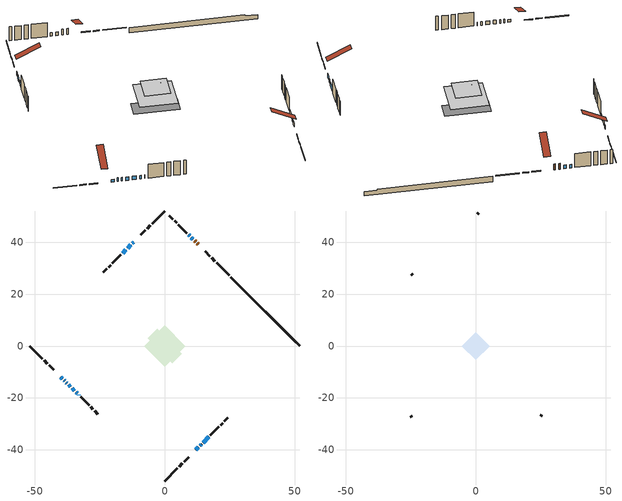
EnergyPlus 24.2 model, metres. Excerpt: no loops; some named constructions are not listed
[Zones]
conditioned space
 floor adiabatic (AdiabaticFloorConstruction): -7.98,0 0,7.98 7.98,0 0,-7.98 z3.05
 floor foundation (Slab1 construction): -6.63,2.96 -2.96,6.63 6.63,-2.96 2.96,-6.63 z-1.3
 wall outside (RimJoist1 construction): 0,-51.93 4.84,-47.1 / -51.93,0 -47.1,-4.84 / 0,51.93 -4.84,47.1 / 24.76,27.17 19.93,32 z0.61:0.91
 wall outside (RimJoist2 construction): 5.49,-46.44 6.77,-45.16 / -46.44,-5.49 -45.16,-6.77 / -5.49,46.44 -6.77,45.16 / 19.27,32.66 17.99,33.94 z0.61:0.91
 wall outside (RimJoist3 construction): 7.43,-44.5 9.21,-42.72 / -44.5,-7.43 -42.72,-9.21 / -7.43,44.5 -9.21,42.72 / 17.34,34.6 15.56,36.37 z0.61:0.91
 wall outside (AdiabaticWallConstruction 1): 12.83,39.1 12.5,39.43 / 11.84,40.09 11.48,40.45 z0.61:2.64
 wall outside (AdiabaticWallConstruction): -11.93,40 -12.41,39.52 / 10.83,41.1 10.23,41.7 / -38.73,-13.2 -38.54,-13.39 / -14.95,36.99 -16.25,35.68 / -37.89,-14.04 -37.67,-14.26 / 9.58,42.35 9.15,42.79 / -37.02,-14.92 -36.3,-15.63 / -35.65,-16.28 -34.78,-17.15 / 13.59,-38.34 14.14,-37.79 / -34.13,-17.8 -33.75,-18.18 / -33.09,-18.84 -33.02,-18.91 / 14.79,-37.14 16.93,-35 z0.61:1.83; -13.07,38.86 -14.29,37.64 z0.61:2.03; -40,-11.93 -39.39,-12.54 z0.61:1.47; 11.93,-40 12.94,-38.99 z0.61:1.93
 wall outside (Wall1 construction): 17.59,-34.34 20.83,-31.1 / -32.36,-19.57 -29.12,-22.81 / -16.9,35.03 -20.14,31.79 / 8.49,43.44 5.25,46.68 z0.61:5.49
 wall outside (Wall2 construction): 21.48,-30.45 22.28,-29.66 / -28.47,-23.46 -27.68,-24.26 / -20.8,31.13 -21.59,30.34 / 4.59,47.34 3.8,48.13 z0.61:5.49
 wall outside (Wall3 construction): 22.93,-29 24.26,-27.67 / -27.02,-24.91 -25.69,-26.24 / -22.25,29.68 -23.57,28.36 / 3.14,48.79 1.82,50.11 z0.61:5.49
 wall foundation (FoundationWall1 construction): 25.42,26.51,-1.3 25.42,26.51,0.61 49.28,2.65,0.61 49.28,2.65,0.23 51.93,0,0.23 51.93,0,-1.3
 window (WindowConstruction 10): -11.93,40 -12.41,39.52 z0.61:1.83
 window (WindowConstruction 6): 10.83,41.1 10.23,41.7 z0.61:1.83
 window (WindowConstruction 7): -13.07,38.86 -14.29,37.64 z0.61:2.03
 window (WindowConstruction 8): -40,-11.93 -39.39,-12.54 z0.61:1.47
 window (WindowConstruction 9): 11.93,-40 12.94,-39 z0.61:1.93
 window (WindowConstruction 12): -38.73,-13.2 -38.54,-13.39 z0.61:1.83
 window (WindowConstruction): -14.95,36.99 -16.25,35.68 z0.61:1.83
 window (WindowConstruction 13): -37.89,-14.04 -37.67,-14.26 z0.61:1.83
 window (WindowConstruction 14): 9.58,42.35 9.15,42.78 z0.61:1.83
 window (WindowConstruction 1): -37.01,-14.92 -36.3,-15.63 z0.61:1.83
 window (WindowConstruction 2): -35.65,-16.29 -34.78,-17.15 z0.61:1.83
 window (WindowConstruction 3): 13.59,-38.34 14.14,-37.79 z0.61:1.83
 window (WindowConstruction 11): -34.13,-17.81 -33.75,-18.18 z0.61:1.83
 window (WindowConstruction 4): -33.09,-18.84 -33.02,-18.91 z0.61:1.83
 window (WindowConstruction 5): 14.79,-37.14 16.93,-35 z0.61:1.83
 door (Door): 12.83,39.1 12.5,39.43 z0.61:2.64
 door (Door 1): 11.84,40.09 11.48,40.45 z0.61:2.64
 ceiling adiabatic (AdiabaticFloorConstruction): 0,-7.98 7.98,0 0,7.98 -7.98,0 z3.05
 roof outside (Roof1 construction): 0,2.59 -2.59,0 0,-2.59 2.59,0 z5.49
attic - vented
 floor to conditioned space (Floor1 construction Reversed): -5.33,0 0,5.33 5.33,0 0,-5.33 z5.49
 wall outside (Wall6 construction): 24.91,-27.02 25.42,-26.51 / -25.04,-26.9 -24.53,-27.4 / -24.23,27.7 -24.74,27.19 / 1.16,50.77 0.66,51.27 z0.61:5.49
 roof outside (Roof2 construction): 11.27,-40.66,5.49 6.23,-35.61,9.05 4.82,-37.02,9.05 9.86,-42.07,5.49; -40.66,-11.27,5.49 -35.61,-6.23,9.05 -37.02,-4.82,9.05 -42.07,-9.86,5.49; -11.27,40.66,5.49 -6.23,35.61,9.05 -4.82,37.02,9.05 -9.86,42.07,5.49; 13.49,38.44,5.49 8.45,33.4,9.05 9.86,31.99,9.05 14.9,37.03,5.49
[Material] Roughness=Rough; Thermal Absorptance=0.9
Name | Thickness {m} | Conductivity {W/m-K} | Density {kg/m3} | Specific Heat {J/kg-K} | Solar Absorptance | Visible Absorptance
ceiling stud and cavity | 0.0889 | 7.21176 | 20.9862 | 1087.66 | 0.7 | 0.7
gypsum board 1 | 0.00254 | 0.160291 | 801 | 837.4 | 0.6 | 0.6
[Construction]
Floor1 construction: ceiling stud and cavity, gypsum board 1
[EnergyManagementSystem:Program]
unmet_hours_program: Set htg_unmet_hours = 0; Set clg_unmet_hours = 0; Set unit_htg_unmet_hours = 0; If ((DayOfYear >= 1) && (DayOfYear <= 365)); Set unit_htg_unmet_hours = unit_htg_unmet_hours + conditioned_space_htg_unmet_s; If unit_htg_unmet_hours > htg_unmet_hours; Set htg_unmet_hours = unit_htg_unmet_hours; EndIf; EndIf
water_heater_EC_adj: If WarmupFlag == 0; Set dhw_e_cons = water_heater_energy + water_heater_on_cycle_parasitic + water_heater_off_cycle_parasitic; Set water_heater_ec_adj_act = 0.0 * dhw_e_cons / 1; EndIf
[EnergyManagementSystem:ProgramCallingManager]
component_loads_program_calling_manager: EndOfZoneTimestepAfterZoneReporting; component_loads_program
fridge_schedule_program_calling_manager: BeginZoneTimestepAfterInitHeatBalance; fridge_schedule_program
infil_program_calling_manager: BeginZoneTimestepAfterInitHeatBalance; infil_program
natural_vent_program_calling_manager: BeginZoneTimestepAfterInitHeatBalance; natural_vent_program
total_airflows_program_calling_manager: EndOfZoneTimestepAfterZoneReporting; total_airflows_program
total_loads_program_calling_manager: EndOfZoneTimestepAfterZoneReporting; total_loads_program
unit_heater_supply_fan_disaggregate_program_calling_manager: EndOfSystemTimestepBeforeHVACReporting; unit_heater_supply_fan_disaggregate_program
unmet_hours_program_calling_manager: EndOfZoneTimestepBeforeZoneReporting; unmet_hours_program
water_heater_EC_adj_ProgramManager: EndOfSystemTimestepBeforeHVACReporting; water_heater_EC_adj
[EnergyManagementSystem:OutputVariable] Type of Data in Variable=Summed
Name | EMS Variable | Update Frequency | EMS Program or Subroutine | Units
unit heater supply fan disaggregate htg primary | unit_heater_supply_fan_primary_htg | SystemTimestep | unit_heater_supply_fan_disaggregate_program | J
loads_htg_tot_peakload_outvar; loads_htg_tot_annual_outvar; Energy Management System Output Variable 1; Energy Management System Output Variable 45 | loads_htg_tot | ZoneTimestep | total_loads_program | J
loads_clg_tot_peakload_outvar; loads_clg_tot_annual_outvar; Energy Management System Output Variable 2; Energy Management System Output Variable 46 | loads_clg_tot | ZoneTimestep | total_loads_program | J
htg_unmet_hours_annual_outvar; Energy Management System Output Variable 3 | htg_unmet_hours | ZoneTimestep | unmet_hours_program | hr
clg_unmet_hours_annual_outvar; Energy Management System Output Variable 4 | clg_unmet_hours | ZoneTimestep | unmet_hours_program | hr
loads_htg_roofs_annual_outvar; Energy Management System Output Variable 5 | loads_htg_roofs | ZoneTimestep | component_loads_program | J
loads_htg_ceilings_annual_outvar; Energy Management System Output Variable 6 | loads_htg_ceilings | ZoneTimestep | component_loads_program | J
loads_htg_walls_annual_outvar; Energy Management System Output Variable 7 | loads_htg_walls | ZoneTimestep | component_loads_program | J
loads_htg_rim_joists_annual_outvar; Energy Management System Output Variable 8 | loads_htg_rim_joists | ZoneTimestep | component_loads_program | J
loads_htg_foundation_walls_annual_outvar; Energy Management System Output Variable 9 | loads_htg_foundation_walls | ZoneTimestep | component_loads_program | J
loads_htg_doors_annual_outvar; Energy Management System Output Variable 10 | loads_htg_doors | ZoneTimestep | component_loads_program | J
loads_htg_windows_conduction_annual_outvar; Energy Management System Output Variable 11 | loads_htg_windows_conduction | ZoneTimestep | component_loads_program | J
loads_htg_windows_solar_annual_outvar; Energy Management System Output Variable 12 | loads_htg_windows_solar | ZoneTimestep | component_loads_program | J
loads_htg_skylights_conduction_annual_outvar; Energy Management System Output Variable 13 | loads_htg_skylights_conduction | ZoneTimestep | component_loads_program | J
loads_htg_skylights_solar_annual_outvar; Energy Management System Output Variable 14 | loads_htg_skylights_solar | ZoneTimestep | component_loads_program | J
loads_htg_floors_annual_outvar; Energy Management System Output Variable 15 | loads_htg_floors | ZoneTimestep | component_loads_program | J
loads_htg_slabs_annual_outvar; Energy Management System Output Variable 16 | loads_htg_slabs | ZoneTimestep | component_loads_program | J
loads_htg_internal_mass_annual_outvar; Energy Management System Output Variable 17 | loads_htg_internal_mass | ZoneTimestep | component_loads_program | J
loads_htg_infil_annual_outvar; Energy Management System Output Variable 18 | loads_htg_infil | ZoneTimestep | component_loads_program | J
loads_htg_natvent_annual_outvar; Energy Management System Output Variable 19 | loads_htg_natvent | ZoneTimestep | component_loads_program | J
loads_htg_mechvent_annual_outvar; Energy Management System Output Variable 20 | loads_htg_mechvent | ZoneTimestep | component_loads_program | J
loads_htg_whf_annual_outvar; Energy Management System Output Variable 21 | loads_htg_whf | ZoneTimestep | component_loads_program | J
loads_htg_ducts_annual_outvar; Energy Management System Output Variable 22 | loads_htg_ducts | ZoneTimestep | component_loads_program | J
loads_htg_intgains_annual_outvar; Energy Management System Output Variable 23 | loads_htg_intgains | ZoneTimestep | component_loads_program | J
loads_htg_lighting_annual_outvar; Energy Management System Output Variable 24 | loads_htg_lighting | ZoneTimestep | component_loads_program | J
loads_clg_roofs_annual_outvar; Energy Management System Output Variable 25 | loads_clg_roofs | ZoneTimestep | component_loads_program | J
loads_clg_ceilings_annual_outvar; Energy Management System Output Variable 26 | loads_clg_ceilings | ZoneTimestep | component_loads_program | J
loads_clg_walls_annual_outvar; Energy Management System Output Variable 27 | loads_clg_walls | ZoneTimestep | component_loads_program | J
loads_clg_rim_joists_annual_outvar; Energy Management System Output Variable 28 | loads_clg_rim_joists | ZoneTimestep | component_loads_program | J
loads_clg_foundation_walls_annual_outvar; Energy Management System Output Variable 29 | loads_clg_foundation_walls | ZoneTimestep | component_loads_program | J
loads_clg_doors_annual_outvar; Energy Management System Output Variable 30 | loads_clg_doors | ZoneTimestep | component_loads_program | J
loads_clg_windows_conduction_annual_outvar; Energy Management System Output Variable 31 | loads_clg_windows_conduction | ZoneTimestep | component_loads_program | J
loads_clg_windows_solar_annual_outvar; Energy Management System Output Variable 32 | loads_clg_windows_solar | ZoneTimestep | component_loads_program | J
loads_clg_skylights_conduction_annual_outvar; Energy Management System Output Variable 33 | loads_clg_skylights_conduction | ZoneTimestep | component_loads_program | J
loads_clg_skylights_solar_annual_outvar; Energy Management System Output Variable 34 | loads_clg_skylights_solar | ZoneTimestep | component_loads_program | J
loads_clg_floors_annual_outvar; Energy Management System Output Variable 35 | loads_clg_floors | ZoneTimestep | component_loads_program | J
loads_clg_slabs_annual_outvar; Energy Management System Output Variable 36 | loads_clg_slabs | ZoneTimestep | component_loads_program | J
loads_clg_internal_mass_annual_outvar; Energy Management System Output Variable 37 | loads_clg_internal_mass | ZoneTimestep | component_loads_program | J
loads_clg_infil_annual_outvar; Energy Management System Output Variable 38 | loads_clg_infil | ZoneTimestep | component_loads_program | J
loads_clg_natvent_annual_outvar; Energy Management System Output Variable 39 | loads_clg_natvent | ZoneTimestep | component_loads_program | J
loads_clg_mechvent_annual_outvar; Energy Management System Output Variable 40 | loads_clg_mechvent | ZoneTimestep | component_loads_program | J
loads_clg_whf_annual_outvar; Energy Management System Output Variable 41 | loads_clg_whf | ZoneTimestep | component_loads_program | J
loads_clg_ducts_annual_outvar; Energy Management System Output Variable 42 | loads_clg_ducts | ZoneTimestep | component_loads_program | J
loads_clg_intgains_annual_outvar; Energy Management System Output Variable 43 | loads_clg_intgains | ZoneTimestep | component_loads_program | J
loads_clg_lighting_annual_outvar; Energy Management System Output Variable 44 | loads_clg_lighting | ZoneTimestep | component_loads_program | J
[Schedule:Day:Interval]
interior lighting schedule day: No, 01:00, 0.108182, 04:00, 0.0901515, 05:00, 0.0991667, 06:00, 0.162273, 07:00, 0.270455, 08:00, 0.342576, 10:00, 0.369621, 11:00, 0.351591, 12:00, 0.333561, 13:00, 0.324545, 14:00, 0.31553, 15:00, 0.333561, 16:00, 0.369621, 17:00, 0.450758, 18:00, 0.585985, 19:00, 0.775303, 20:00, 0.955606, 21:00, 0.991667, 22:00, 0.712197, 23:00, 0.360606, 24:00, 0.162273
interior lighting schedule day 1: No, 01:00, 0.100909, 04:00, 0.0840909, 05:00, 0.0925, 06:00, 0.151364, 07:00, 0.252273, 08:00, 0.319545, 10:00, 0.344773, 11:00, 0.327955, 12:00, 0.311136, 13:00, 0.302727, 14:00, 0.294318, 15:00, 0.311136, 16:00, 0.344773, 17:00, 0.420455, 18:00, 0.546591, 19:00, 0.723182, 20:00, 0.891364, 21:00, 0.925, 22:00, 0.664318, 23:00, 0.336364, 24:00, 0.151364
interior lighting schedule day 2: No, 01:00, 0.0927273, 04:00, 0.0772727, 05:00, 0.085, 06:00, 0.139091, 07:00, 0.231818, 08:00, 0.293636, 10:00, 0.316818, 11:00, 0.301364, 12:00, 0.285909, 13:00, 0.278182, 14:00, 0.270455, 15:00, 0.285909, 16:00, 0.316818, 17:00, 0.386364, 18:00, 0.502273, 19:00, 0.664545, 20:00, 0.819091, 21:00, 0.85, 22:00, 0.610455, 23:00, 0.309091, 24:00, 0.139091
interior lighting schedule day 3: No, 01:00, 0.0845455, 04:00, 0.0704545, 05:00, 0.0775, 06:00, 0.126818, 07:00, 0.211364, 08:00, 0.267727, 10:00, 0.288864, 11:00, 0.274773, 12:00, 0.260682, 13:00, 0.253636, 14:00, 0.246591, 15:00, 0.260682, 16:00, 0.288864, 17:00, 0.352273, 18:00, 0.457955, 19:00, 0.605909, 20:00, 0.746818, 21:00, 0.775, 22:00, 0.556591, 23:00, 0.281818, 24:00, 0.126818
interior lighting schedule day 4: No, 01:00, 0.0763636, 04:00, 0.0636364, 05:00, 0.07, 06:00, 0.114545, 07:00, 0.190909, 08:00, 0.241818, 10:00, 0.260909, 11:00, 0.248182, 12:00, 0.235455, 13:00, 0.229091, 14:00, 0.222727, 15:00, 0.235455, 16:00, 0.260909, 17:00, 0.318182, 18:00, 0.413636, 19:00, 0.547273, 20:00, 0.674545, 21:00, 0.7, 22:00, 0.502727, 23:00, 0.254545, 24:00, 0.114545
interior lighting schedule day 5: No, 01:00, 0.0727273, 04:00, 0.0606061, 05:00, 0.0666667, 06:00, 0.109091, 07:00, 0.181818, 08:00, 0.230303, 10:00, 0.248485, 11:00, 0.236364, 12:00, 0.224242, 13:00, 0.218182, 14:00, 0.212121, 15:00, 0.224242, 16:00, 0.248485, 17:00, 0.30303, 18:00, 0.393939, 19:00, 0.521212, 20:00, 0.642424, 21:00, 0.666667, 22:00, 0.478788, 23:00, 0.242424, 24:00, 0.109091
interior lighting schedule day 6: No, 01:00, 0.0745455, 04:00, 0.0621212, 05:00, 0.0683333, 06:00, 0.111818, 07:00, 0.186364, 08:00, 0.236061, 10:00, 0.254697, 11:00, 0.242273, 12:00, 0.229848, 13:00, 0.223636, 14:00, 0.217424, 15:00, 0.229848, 16:00, 0.254697, 17:00, 0.310606, 18:00, 0.403788, 19:00, 0.534242, 20:00, 0.658485, 21:00, 0.683333, 22:00, 0.490758, 23:00, 0.248485, 24:00, 0.111818
interior lighting schedule day 7: No, 01:00, 0.08, 04:00, 0.0666667, 05:00, 0.0733333, 06:00, 0.12, 07:00, 0.2, 08:00, 0.253333, 10:00, 0.273333, 11:00, 0.26, 12:00, 0.246667, 13:00, 0.24, 14:00, 0.233333, 15:00, 0.246667, 16:00, 0.273333, 17:00, 0.333333, 18:00, 0.433333, 19:00, 0.573333, 20:00, 0.706667, 21:00, 0.733333, 22:00, 0.526667, 23:00, 0.266667, 24:00, 0.12
interior lighting schedule day 8: No, 01:00, 0.0890909, 04:00, 0.0742424, 05:00, 0.0816667, 06:00, 0.133636, 07:00, 0.222727, 08:00, 0.282121, 10:00, 0.304394, 11:00, 0.289545, 12:00, 0.274697, 13:00, 0.267273, 14:00, 0.259848, 15:00, 0.274697, 16:00, 0.304394, 17:00, 0.371212, 18:00, 0.482576, 19:00, 0.638485, 20:00, 0.78697, 21:00, 0.816667, 22:00, 0.586515, 23:00, 0.29697, 24:00, 0.133636
interior lighting schedule day 9: No, 01:00, 0.0972727, 04:00, 0.0810606, 05:00, 0.0891667, 06:00, 0.145909, 07:00, 0.243182, 08:00, 0.30803, 10:00, 0.332348, 11:00, 0.316136, 12:00, 0.299924, 13:00, 0.291818, 14:00, 0.283712, 15:00, 0.299924, 16:00, 0.332348, 17:00, 0.405303, 18:00, 0.526894, 19:00, 0.697121, 20:00, 0.859242, 21:00, 0.891667, 22:00, 0.640379, 23:00, 0.324242, 24:00, 0.145909
interior lighting schedule day 10: No, 01:00, 0.105455, 04:00, 0.0878788, 05:00, 0.0966667, 06:00, 0.158182, 07:00, 0.263636, 08:00, 0.333939, 10:00, 0.360303, 11:00, 0.342727, 12:00, 0.325152, 13:00, 0.316364, 14:00, 0.307576, 15:00, 0.325152, 16:00, 0.360303, 17:00, 0.439394, 18:00, 0.571212, 19:00, 0.755758, 20:00, 0.931515, 21:00, 0.966667, 22:00, 0.694242, 23:00, 0.351515, 24:00, 0.158182
interior lighting schedule day 11: No, 01:00, 0.109091, 04:00, 0.0909091, 05:00, 0.1, 06:00, 0.163636, 07:00, 0.272727, 08:00, 0.345455, 10:00, 0.372727, 11:00, 0.354545, 12:00, 0.336364, 13:00, 0.327273, 14:00, 0.318182, 15:00, 0.336364, 16:00, 0.372727, 17:00, 0.454545, 18:00, 0.590909, 19:00, 0.781818, 20:00, 0.963636, 21:00, 1, 22:00, 0.718182, 23:00, 0.363636, 24:00, 0.163636
interior lighting schedule default day; occupants schedule default day; clothes dryer schedule default day; cooking range schedule default day; mech vent bath fan 0 schedule default day; mech vent bath fan 1 schedule default day; mech vent range fan 0 schedule default day; misc plug loads schedule default day; general water use schedule default day; heating setpoint default day; cooling setpoint default day; clothes dryer exhaust 0 schedule default day; cooling season schedule day; cooling season schedule day 2; cooling season schedule default day; exterior lighting schedule default day; natural vent schedule default day: No, 24:00, 0
occupants schedule day: No, 05:00, 0.426829, 06:00, 0.719512, 07:00, 1, 08:00, 0.670732, 09:00, 0.329268, 14:00, 0.170732, 15:00, 0.231707, 16:00, 0.329268, 17:00, 0.5, 18:00, 0.670732, 19:00, 0.829268, 21:00, 1, 22:00, 0.853659, 23:00, 0.646341, 24:00, 0.426829
clothes dryer schedule day; clothes dryer exhaust 0 schedule day: No, 01:00, 0.123457, 02:00, 0.0740741, 03:00, 0.0493827, 04:00, 0.0246914, 05:00, 0.0493827, 06:00, 0.0740741, 07:00, 0.197531, 08:00, 0.395062, 09:00, 0.592593, 10:00, 0.839506, 11:00, 0.962963, 12:00, 1, 13:00, 0.91358, 14:00, 0.82716, 15:00, 0.716049, 16:00, 0.753086, 17:00, 0.679012, 18:00, 0.666667, 20:00, 0.62963, 21:00, 0.641975, 22:00, 0.666667, 23:00, 0.54321, 24:00, 0.296296
cooking range schedule day: No, 05:00, 0.0597015, 06:00, 0.11194, 07:00, 0.171642, 08:00, 0.291045, 11:00, 0.343284, 12:00, 0.402985, 13:00, 0.462687, 14:00, 0.343284, 15:00, 0.291045, 16:00, 0.402985, 17:00, 0.567164, 18:00, 1, 19:00, 0.850746, 20:00, 0.432836, 21:00, 0.291045, 22:00, 0.231343, 23:00, 0.171642, 24:00, 0.11194
mech vent bath fan 0 schedule day; mech vent bath fan 1 schedule day: No, 07:00, 0, 08:00, 1, 09:00, 0.2, 24:00, 0
mech vent range fan 0 schedule day: No, 18:00, 0, 19:00, 1, 20:00, 0.2, 24:00, 0
misc plug loads schedule day: No, 06:00, 0.705882, 07:00, 0.745098, 08:00, 0.803922, 15:00, 0.823529, 16:00, 0.862745, 17:00, 0.921569, 18:00, 0.980392, 19:00, 1, 20:00, 0.980392, 21:00, 0.941176, 22:00, 0.862745, 23:00, 0.784314, 24:00, 0.72549
general water use schedule day: No, 01:00, 0.315068, 03:00, 0.287671, 04:00, 0.342466, 05:00, 0.369863, 06:00, 0.520548, 07:00, 0.60274, 08:00, 0.534247, 10:00, 0.506849, 11:00, 0.465753, 14:00, 0.479452, 15:00, 0.534247, 16:00, 0.589041, 17:00, 0.69863, 18:00, 0.876712, 19:00, 0.890411, 20:00, 0.986301, 21:00, 1, 22:00, 0.863014, 23:00, 0.616438, 24:00, 0.465753
heating setpoint day: No, 07:00, 18, 23:00, 21, 24:00, 18
cooling setpoint day: No, 24:00, 25
cooling season schedule day 1: No, 24:00, 1
exterior lighting schedule day: No, 01:00, 0.566667, 03:00, 0.524167, 05:00, 0.495833, 06:00, 0.5525, 07:00, 0.623333, 08:00, 0.580833, 09:00, 0.439167, 10:00, 0.354167, 12:00, 0.34, 13:00, 0.354167, 14:00, 0.396667, 15:00, 0.425, 16:00, 0.495833, 17:00, 0.623333, 18:00, 0.793333, 19:00, 0.906667, 20:00, 0.963333, 21:00, 0.991667, 22:00, 0.920833, 23:00, 0.793333, 24:00, 0.665833
exterior lighting schedule day 1: No, 01:00, 0.528571, 03:00, 0.488929, 05:00, 0.4625, 06:00, 0.515357, 07:00, 0.581429, 08:00, 0.541786, 09:00, 0.409643, 10:00, 0.330357, 12:00, 0.317143, 13:00, 0.330357, 14:00, 0.37, 15:00, 0.396429, 16:00, 0.4625, 17:00, 0.581429, 18:00, 0.74, 19:00, 0.845714, 20:00, 0.898571, 21:00, 0.925, 22:00, 0.858929, 23:00, 0.74, 24:00, 0.621071
exterior lighting schedule day 10: No, 01:00, 0.552381, 03:00, 0.510952, 05:00, 0.483333, 06:00, 0.538571, 07:00, 0.607619, 08:00, 0.56619, 09:00, 0.428095, 10:00, 0.345238, 12:00, 0.331429, 13:00, 0.345238, 14:00, 0.386667, 15:00, 0.414286, 16:00, 0.483333, 17:00, 0.607619, 18:00, 0.773333, 19:00, 0.88381, 20:00, 0.939048, 21:00, 0.966667, 22:00, 0.897619, 23:00, 0.773333, 24:00, 0.649048
exterior lighting schedule day 11: No, 01:00, 0.571429, 03:00, 0.528571, 05:00, 0.5, 06:00, 0.557143, 07:00, 0.628571, 08:00, 0.585714, 09:00, 0.442857, 10:00, 0.357143, 12:00, 0.342857, 13:00, 0.357143, 14:00, 0.4, 15:00, 0.428571, 16:00, 0.5, 17:00, 0.628571, 18:00, 0.8, 19:00, 0.914286, 20:00, 0.971429, 21:00, 1, 22:00, 0.928571, 23:00, 0.8, 24:00, 0.671429
exterior lighting schedule day 2: No, 01:00, 0.485714, 03:00, 0.449286, 05:00, 0.425, 06:00, 0.473571, 07:00, 0.534286, 08:00, 0.497857, 09:00, 0.376429, 10:00, 0.303571, 12:00, 0.291429, 13:00, 0.303571, 14:00, 0.34, 15:00, 0.364286, 16:00, 0.425, 17:00, 0.534286, 18:00, 0.68, 19:00, 0.777143, 20:00, 0.825714, 21:00, 0.85, 22:00, 0.789286, 23:00, 0.68, 24:00, 0.570714
exterior lighting schedule day 3: No, 01:00, 0.442857, 03:00, 0.409643, 05:00, 0.3875, 06:00, 0.431786, 07:00, 0.487143, 08:00, 0.453929, 09:00, 0.343214, 10:00, 0.276786, 12:00, 0.265714, 13:00, 0.276786, 14:00, 0.31, 15:00, 0.332143, 16:00, 0.3875, 17:00, 0.487143, 18:00, 0.62, 19:00, 0.708571, 20:00, 0.752857, 21:00, 0.775, 22:00, 0.719643, 23:00, 0.62, 24:00, 0.520357
exterior lighting schedule day 4: No, 01:00, 0.4, 03:00, 0.37, 05:00, 0.35, 06:00, 0.39, 07:00, 0.44, 08:00, 0.41, 09:00, 0.31, 10:00, 0.25, 12:00, 0.24, 13:00, 0.25, 14:00, 0.28, 15:00, 0.3, 16:00, 0.35, 17:00, 0.44, 18:00, 0.56, 19:00, 0.64, 20:00, 0.68, 21:00, 0.7, 22:00, 0.65, 23:00, 0.56, 24:00, 0.47
exterior lighting schedule day 5: No, 01:00, 0.380952, 03:00, 0.352381, 05:00, 0.333333, 06:00, 0.371429, 07:00, 0.419048, 08:00, 0.390476, 09:00, 0.295238, 10:00, 0.238095, 12:00, 0.228571, 13:00, 0.238095, 14:00, 0.266667, 15:00, 0.285714, 16:00, 0.333333, 17:00, 0.419048, 18:00, 0.533333, 19:00, 0.609524, 20:00, 0.647619, 21:00, 0.666667, 22:00, 0.619048, 23:00, 0.533333, 24:00, 0.447619
exterior lighting schedule day 6: No, 01:00, 0.390476, 03:00, 0.36119, 05:00, 0.341667, 06:00, 0.380714, 07:00, 0.429524, 08:00, 0.400238, 09:00, 0.302619, 10:00, 0.244048, 12:00, 0.234286, 13:00, 0.244048, 14:00, 0.273333, 15:00, 0.292857, 16:00, 0.341667, 17:00, 0.429524, 18:00, 0.546667, 19:00, 0.624762, 20:00, 0.66381, 21:00, 0.683333, 22:00, 0.634524, 23:00, 0.546667, 24:00, 0.45881
exterior lighting schedule day 7: No, 01:00, 0.419048, 03:00, 0.387619, 05:00, 0.366667, 06:00, 0.408571, 07:00, 0.460952, 08:00, 0.429524, 09:00, 0.324762, 10:00, 0.261905, 12:00, 0.251429, 13:00, 0.261905, 14:00, 0.293333, 15:00, 0.314286, 16:00, 0.366667, 17:00, 0.460952, 18:00, 0.586667, 19:00, 0.670476, 20:00, 0.712381, 21:00, 0.733333, 22:00, 0.680952, 23:00, 0.586667, 24:00, 0.492381
exterior lighting schedule day 8: No, 01:00, 0.466667, 03:00, 0.431667, 05:00, 0.408333, 06:00, 0.455, 07:00, 0.513333, 08:00, 0.478333, 09:00, 0.361667, 10:00, 0.291667, 12:00, 0.28, 13:00, 0.291667, 14:00, 0.326667, 15:00, 0.35, 16:00, 0.408333, 17:00, 0.513333, 18:00, 0.653333, 19:00, 0.746667, 20:00, 0.793333, 21:00, 0.816667, 22:00, 0.758333, 23:00, 0.653333, 24:00, 0.548333
exterior lighting schedule day 9: No, 01:00, 0.509524, 03:00, 0.47131, 05:00, 0.445833, 06:00, 0.496786, 07:00, 0.560476, 08:00, 0.522262, 09:00, 0.394881, 10:00, 0.318452, 12:00, 0.305714, 13:00, 0.318452, 14:00, 0.356667, 15:00, 0.382143, 16:00, 0.445833, 17:00, 0.560476, 18:00, 0.713333, 19:00, 0.815238, 20:00, 0.86619, 21:00, 0.891667, 22:00, 0.827976, 23:00, 0.713333, 24:00, 0.59869
[Schedule:Week:Daily]
heating setpoint Week Rule - Jan1-Dec31: heating setpoint day, heating setpoint day, heating setpoint day, heating setpoint day, heating setpoint day, heating setpoint day, heating setpoint day, heating setpoint default day, heating setpoint default day, heating setpoint default day, heating setpoint default day, heating setpoint default day
cooling setpoint Week Rule - Jan1-Dec31: cooling setpoint day, cooling setpoint day, cooling setpoint day, cooling setpoint day, cooling setpoint day, cooling setpoint day, cooling setpoint day, cooling setpoint default day, cooling setpoint default day, cooling setpoint default day, cooling setpoint default day, cooling setpoint default day
clothes dryer exhaust 0 schedule Week Rule - Jan1-Dec31: clothes dryer exhaust 0 schedule day, clothes dryer exhaust 0 schedule day, clothes dryer exhaust 0 schedule day, clothes dryer exhaust 0 schedule day, clothes dryer exhaust 0 schedule day, clothes dryer exhaust 0 schedule day, clothes dryer exhaust 0 schedule day, clothes dryer exhaust 0 schedule default day, clothes dryer exhaust 0 schedule default day, clothes dryer exhaust 0 schedule default day, clothes dryer exhaust 0 schedule default day, clothes dryer exhaust 0 schedule default day
cooling season schedule Week Rule - Jan1-May26: cooling season schedule day, cooling season schedule day, cooling season schedule day, cooling season schedule day, cooling season schedule day, cooling season schedule day, cooling season schedule day, cooling season schedule default day, cooling season schedule default day, cooling season schedule default day, cooling season schedule default day, cooling season schedule default day
cooling season schedule Week Rule - May27-Jun2: cooling season schedule day, cooling season schedule day, cooling season schedule day, cooling season schedule day, cooling season schedule day, cooling season schedule day 1, cooling season schedule day 1, cooling season schedule default day, cooling season schedule default day, cooling season schedule default day, cooling season schedule default day, cooling season schedule default day
cooling season schedule Week Rule - Jun3-Aug25: cooling season schedule day 1, cooling season schedule day 1, cooling season schedule day 1, cooling season schedule day 1, cooling season schedule day 1, cooling season schedule day 1, cooling season schedule day 1, cooling season schedule default day, cooling season schedule default day, cooling season schedule default day, cooling season schedule default day, cooling season schedule default day
cooling season schedule Week Rule - Aug26-Sep1: cooling season schedule day 1, cooling season schedule day 1, cooling season schedule day 1, cooling season schedule day 1, cooling season schedule day 1, cooling season schedule day 1, cooling season schedule day 2, cooling season schedule default day, cooling season schedule default day, cooling season schedule default day, cooling season schedule default day, cooling season schedule default day
cooling season schedule Week Rule - Sep2-Dec31: cooling season schedule day 2, cooling season schedule day 2, cooling season schedule day 2, cooling season schedule day 2, cooling season schedule day 2, cooling season schedule day 2, cooling season schedule day 2, cooling season schedule default day, cooling season schedule default day, cooling season schedule default day, cooling season schedule default day, cooling season schedule default day
exterior lighting schedule Week Rule - Jun3-Jun30: exterior lighting schedule day 5, exterior lighting schedule day 5, exterior lighting schedule day 5, exterior lighting schedule day 5, exterior lighting schedule day 5, exterior lighting schedule day 5, exterior lighting schedule day 5, exterior lighting schedule default day, exterior lighting schedule default day, exterior lighting schedule default day, exterior lighting schedule default day, exterior lighting schedule default day
exterior lighting schedule Week Rule - Jul1-Jul28: exterior lighting schedule day 6, exterior lighting schedule day 6, exterior lighting schedule day 6, exterior lighting schedule day 6, exterior lighting schedule day 6, exterior lighting schedule day 6, exterior lighting schedule day 6, exterior lighting schedule default day, exterior lighting schedule default day, exterior lighting schedule default day, exterior lighting schedule default day, exterior lighting schedule default day
exterior lighting schedule Week Rule - Jul29-Aug4: exterior lighting schedule day 6, exterior lighting schedule day 6, exterior lighting schedule day 6, exterior lighting schedule day 7, exterior lighting schedule day 7, exterior lighting schedule day 7, exterior lighting schedule day 7, exterior lighting schedule default day, exterior lighting schedule default day, exterior lighting schedule default day, exterior lighting schedule default day, exterior lighting schedule default day
exterior lighting schedule Week Rule - Aug5-Aug25: exterior lighting schedule day 7, exterior lighting schedule day 7, exterior lighting schedule day 7, exterior lighting schedule day 7, exterior lighting schedule day 7, exterior lighting schedule day 7, exterior lighting schedule day 7, exterior lighting schedule default day, exterior lighting schedule default day, exterior lighting schedule default day, exterior lighting schedule default day, exterior lighting schedule default day
exterior lighting schedule Week Rule - Aug26-Sep1: exterior lighting schedule day 7, exterior lighting schedule day 7, exterior lighting schedule day 7, exterior lighting schedule day 7, exterior lighting schedule day 7, exterior lighting schedule day 7, exterior lighting schedule day 8, exterior lighting schedule default day, exterior lighting schedule default day, exterior lighting schedule default day, exterior lighting schedule default day, exterior lighting schedule default day
exterior lighting schedule Week Rule - Sep2-Sep29: exterior lighting schedule day 8, exterior lighting schedule day 8, exterior lighting schedule day 8, exterior lighting schedule day 8, exterior lighting schedule day 8, exterior lighting schedule day 8, exterior lighting schedule day 8, exterior lighting schedule default day, exterior lighting schedule default day, exterior lighting schedule default day, exterior lighting schedule default day, exterior lighting schedule default day
exterior lighting schedule Week Rule - Sep30-Oct6: exterior lighting schedule day 8, exterior lighting schedule day 9, exterior lighting schedule day 9, exterior lighting schedule day 9, exterior lighting schedule day 9, exterior lighting schedule day 9, exterior lighting schedule day 9, exterior lighting schedule default day, exterior lighting schedule default day, exterior lighting schedule default day, exterior lighting schedule default day, exterior lighting schedule default day
exterior lighting schedule Week Rule - Oct7-Oct27: exterior lighting schedule day 9, exterior lighting schedule day 9, exterior lighting schedule day 9, exterior lighting schedule day 9, exterior lighting schedule day 9, exterior lighting schedule day 9, exterior lighting schedule day 9, exterior lighting schedule default day, exterior lighting schedule default day, exterior lighting schedule default day, exterior lighting schedule default day, exterior lighting schedule default day
exterior lighting schedule Week Rule - Oct28-Nov3: exterior lighting schedule day 9, exterior lighting schedule day 9, exterior lighting schedule day 9, exterior lighting schedule day 9, exterior lighting schedule day 10, exterior lighting schedule day 10, exterior lighting schedule day 10, exterior lighting schedule default day, exterior lighting schedule default day, exterior lighting schedule default day, exterior lighting schedule default day, exterior lighting schedule default day
exterior lighting schedule Week Rule - Nov4-Nov24: exterior lighting schedule day 10, exterior lighting schedule day 10, exterior lighting schedule day 10, exterior lighting schedule day 10, exterior lighting schedule day 10, exterior lighting schedule day 10, exterior lighting schedule day 10, exterior lighting schedule default day, exterior lighting schedule default day, exterior lighting schedule default day, exterior lighting schedule default day, exterior lighting schedule default day
exterior lighting schedule Week Rule - Nov25-Dec1: exterior lighting schedule day 10, exterior lighting schedule day 10, exterior lighting schedule day 10, exterior lighting schedule day 10, exterior lighting schedule day 10, exterior lighting schedule day 10, exterior lighting schedule day 11, exterior lighting schedule default day, exterior lighting schedule default day, exterior lighting schedule default day, exterior lighting schedule default day, exterior lighting schedule default day
exterior lighting schedule Week Rule - Dec2-Dec31: exterior lighting schedule day 11, exterior lighting schedule day 11, exterior lighting schedule day 11, exterior lighting schedule day 11, exterior lighting schedule day 11, exterior lighting schedule day 11, exterior lighting schedule day 11, exterior lighting schedule default day, exterior lighting schedule default day, exterior lighting schedule default day, exterior lighting schedule default day, exterior lighting schedule default day
natural vent schedule Week Rule - Jan1-Dec31: natural vent schedule default day, natural vent schedule default day, natural vent schedule default day, natural vent schedule default day, natural vent schedule default day, natural vent schedule default day, natural vent schedule default day, natural vent schedule default day, natural vent schedule default day, natural vent schedule default day, natural vent schedule default day, natural vent schedule default day
[Schedule:Year]
heating setpoint: heating setpoint Week Rule - Jan1-Dec31, 1, 1, 12, 31
cooling setpoint: cooling setpoint Week Rule - Jan1-Dec31, 1, 1, 12, 31
clothes dryer exhaust 0 schedule: clothes dryer exhaust 0 schedule Week Rule - Jan1-Dec31, 1, 1, 12, 31
cooling season schedule: cooling season schedule Week Rule - Jan1-May26, 1, 1, 5, 26, cooling season schedule Week Rule - May27-Jun2, 5, 27, 6, 2, cooling season schedule Week Rule - Jun3-Aug25, 6, 3, 8, 25, cooling season schedule Week Rule - Aug26-Sep1, 8, 26, 9, 1, cooling season schedule Week Rule - Sep2-Dec31, 9, 2, 12, 31
natural vent schedule: natural vent schedule Week Rule - Jan1-Dec31, 1, 1, 12, 31
